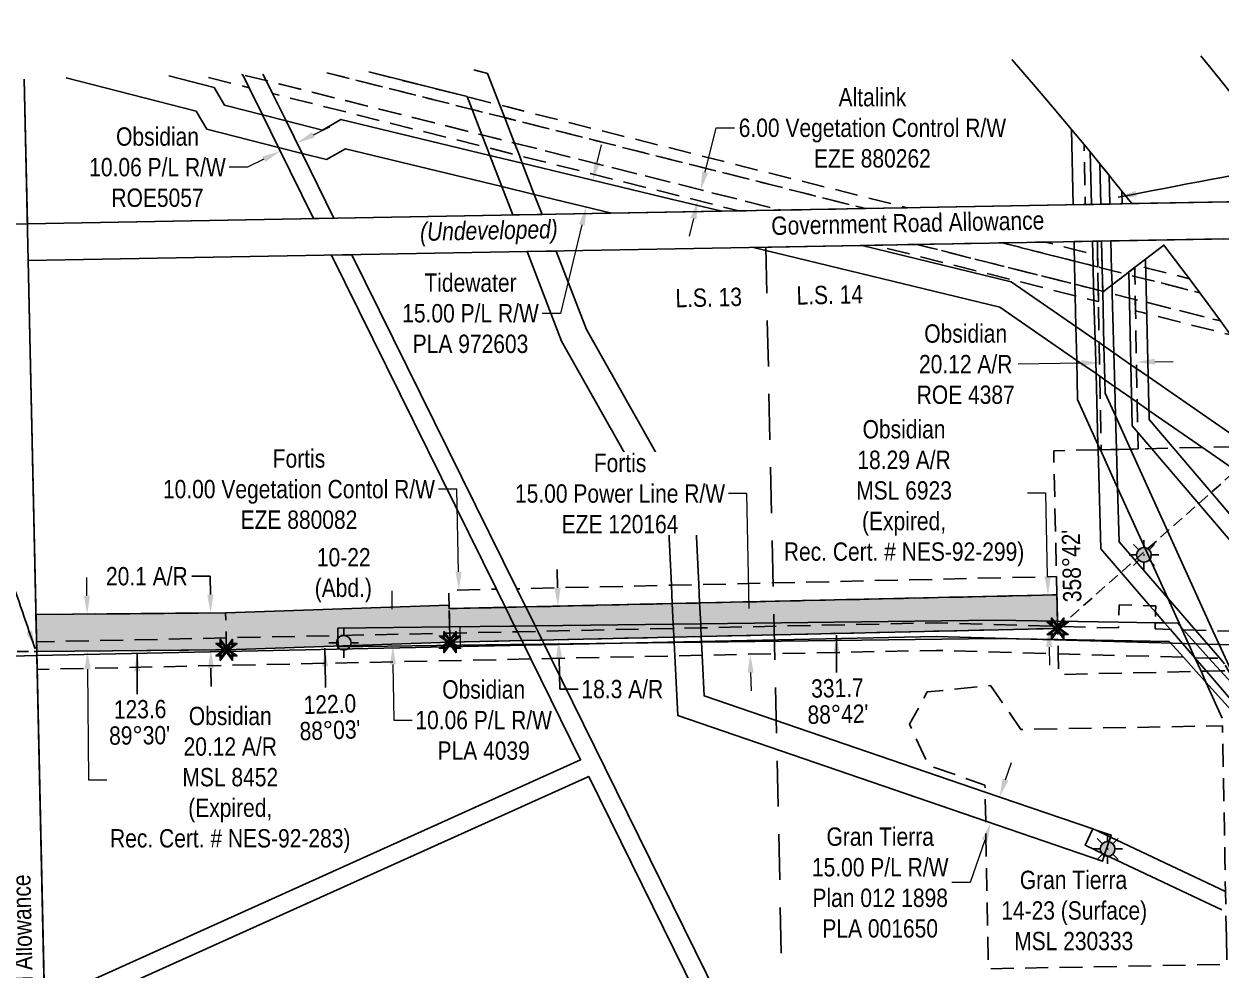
# Model space of a CAD drawing. Extents: x 607428 to 610233, y 5890754 to 5892618.
# Drawn here: x 609196 to 609849, y 5891294 to 5891810 of the extents above; entities that cross this region are included whole.
import ezdxf
from ezdxf.enums import TextEntityAlignment as Align

# ---------------------------------------------------------------- set-up
doc = ezdxf.new("R2010")
doc.units = 0
doc.header["$LTSCALE"] = 5
doc.header["$PDSIZE"] = 0.5
for name, pattern in [('foc-ACCESSROAD', [3.75, 2.5, -1.25]), ('foc-FLOWLINE', [3.75, 2.5, -1.25]), ('foc-LSD', [8, 5, -3]), ('foc-TIELINE', [1.875, 1.25, -0.625]), ('foc-TRAV', [1.875, 1.25, -0.625])]:
    doc.linetypes.add(name, pattern=pattern)
doc.layers.get('Defpoints').update_dxf_attribs({"color": 9})
for name, color, linetype in [('AS-POWER', 104, 'foc-POWER'), ('AS-TELUS', 224, 'foc-TEL'), ('C-AR', 13, 'foc-ACCESSROAD'), ('C-RW', 13, 'Continuous'), ('C-WS', 13, 'foc-ACCESSROAD'), ('C-WS-S', 8, 'Continuous'), ('F-EZE', 190, 'foc-FLOWLINE'), ('F-RW', 190, 'Continuous'), ('F-WS', 190, 'foc-ACCESSROAD'), ('F-WS-S', 8, 'Continuous'), ('L-BD', 7, 'Continuous'), ('L-BD1', 253, 'Continuous'), ('L-MON', 1, 'Continuous'), ('L-ROAD-T', 7, 'Continuous'), ('L-SEC', 7, 'Continuous'), ('L-SECTION-LSD', 7, 'foc-LSD'), ('L-TIE', 7, 'foc-TIELINE'), ('L-TITLEDB', 4, 'Continuous'), ('oil_and_gas_wells_pt', 7, 'Continuous'), ('P-PROPOSED', 10, 'Continuous'), ('P-PROPOSED-H', 21, 'Continuous'), ('P-TRAV', 4, 'foc-TRAV'), ('P-TXT', 4, 'Continuous')]:
    doc.layers.add(name, color=color, linetype=linetype)
for name, color, linetype, lineweight in [('C-AR-T', 13, 'Continuous', 9), ('C-RW-T', 13, 'Continuous', 9), ('F-EZE-T', 190, 'Continuous', 9), ('F-RW-T', 190, 'Continuous', 9), ('F-WS-T', 190, 'Continuous', 9), ('T-TEXT', 48, 'Continuous', 18)]:
    doc.layers.add(name, color=color, linetype=linetype, lineweight=lineweight)
doc.styles.add('100L', font='ARIALN.TTF', dxfattribs={"height": 11})
doc.styles.add('80CG', font='ARIALN.TTF', dxfattribs={"height": 10})
doc.styles.add('80L', font='ARIALN.TTF', dxfattribs={"height": 10})
doc.styles.add('80LS', font='ARIALNI.TTF', dxfattribs={"height": 10})
doc.styles.add('foc-LtypeFont', font='ARIALN.TTF', dxfattribs={"height": 7.35})
doc.styles.get("Standard").update_dxf_attribs({"font": 'ARIALN.TTF'})
doc.linetypes.add('foc-POWER', pattern='A,6,-1,["P",foc-LtypeFont,S=0.2,R=0,X=-0.625,Y=-0.75],-1.24,4', length=12.24)
doc.linetypes.add('foc-TEL', pattern='A,2,-1,["T",foc-LtypeFont,S=0.2,R=0,X=-0.425,Y=-0.75],-1.24,8', length=12.24)
doc.linetypes.add('foc-TEL-NOLINE', pattern='A,0,-2,["T",foc-LtypeFont,S=0.2,R=0,X=-0.425,Y=-0.75],-10.24', length=12.24)
doc.dimstyles.new('Compass 5 000', dxfattribs={"dimscale": 5, "dimtxt": 9, "dimasz": 2, "dimexe": 0.2, "dimexo": 0.0625, "dimgap": 0.5, "dimtad": 0, "dimtih": 1, "dimtoh": 1, "dimzin": 0, "dimdsep": 46, "dimtxsty": '80CG', "dimcen": 0.1, "dimse1": 1, "dimse2": 1, "dimclrd": 256, "dimclrt": 256, "dimaunit": 1, "dimadec": 4, "dimazin": 0, "dimtfac": 0.06, "dimtofl": 0, "dimtmove": 0, "dimatfit": 1, "dimfxl": 0.2, "dimtolj": 1, "dimtzin": 0, "dimlwd": -1, "dimarcsym": 0})

# ---------------------------------------------------------------- blocks, each defined once
blk = doc.blocks.new('*D420')
at = {"layer": 'Defpoints', "color": 0, "transparency": 16777216}
for p in [(609433.27, 5891500.96), (609656.86, 5891506.01), (609657.09, 5891496)]:
    blk.add_point(p, dxfattribs=at)
at = {"layer": 'F-EZE-T', "transparency": 16777216}
for p, q in [((609432.03, 5891555.92), (609422.03, 5891555.92)), ((609433.05, 5891510.95), (609432.03, 5891555.92)), ((609433.73, 5891480.96), (609433.95, 5891470.96))]:
    blk.add_line(p, q, dxfattribs=at)
for points in [[(609434.71, 5891510.99), (609431.38, 5891510.92), (609433.27, 5891500.96)], [(609435.39, 5891480.99), (609432.06, 5891480.92), (609433.5, 5891490.95)]]:
    blk.add_solid(points, dxfattribs=at)
at = {"layer": 'F-EZE-T', "transparency": 16777216, "insert": (609346.01, 5891555.92), "char_height": 10, "attachment_point": 5, "style": '80CG'}
blk.add_mtext('\\A1;Fortis\\P10.00 Vegetation Contol R/W\\PEZE 880082', dxfattribs=at)
blk = doc.blocks.new('*D421')
at = {"layer": 'Defpoints', "color": 0, "transparency": 16777216}
for p in [(609563.63, 5891713.18), (609710.52, 5891682.41), (609709.05, 5891676.58)]:
    blk.add_point(p, dxfattribs=at)
at = {"layer": 'F-EZE-T', "transparency": 16777216}
for p, q in [((609567.54, 5891728.71), (609573.62, 5891752.87)), ((609573.62, 5891752.87), (609583.62, 5891752.87)), ((609561.19, 5891703.48), (609558.75, 5891693.79))]:
    blk.add_line(p, q, dxfattribs=at)
for points in [[(609565.93, 5891729.12), (609569.16, 5891728.3), (609565.1, 5891719.01)], [(609559.58, 5891703.89), (609562.81, 5891703.08), (609563.63, 5891713.18)]]:
    blk.add_solid(points, dxfattribs=at)
at = {"layer": 'F-EZE-T', "transparency": 16777216, "insert": (609658.78, 5891752.87), "char_height": 10, "attachment_point": 5, "style": '80CG'}
blk.add_mtext('\\A1;Altalink \\P6.00 Vegetation Control R/W\\PEZE 880262', dxfattribs=at)
blk = doc.blocks.new('GAS')
h = blk.add_hatch(color=255)
h.dxf.hatch_style = 1
edge = h.paths.add_edge_path()
edge.add_arc((0, 0), 0.9, 0, 360)
for p, q in [((0, 0.81), (0, 1.62)), ((-0.81, 0), (-1.62, 0)), ((-0.57, 0.57), (-1.14, 1.14)), ((0.57, 0.57), (1.14, 1.14)), ((1.62, 0), (0.81, 0)), ((-0.57, -0.57), (-1.14, -1.14)), ((0, -0.81), (0, -1.62)), ((1.14, -1.14), (0.57, -0.57))]:
    blk.add_line(p, q)
blk.add_circle((0, 0), 0.8)
blk = doc.blocks.new('*D424')
at = {"layer": 'C-AR-T', "transparency": 16777216}
for p, q in [((609753.31, 5891553.76), (609743.31, 5891553.76)), ((609754.34, 5891508.2), (609753.31, 5891553.76)), ((609755.21, 5891469.91), (609755.43, 5891459.92))]:
    blk.add_line(p, q, dxfattribs=at)
for points in [[(609756.01, 5891508.24), (609752.68, 5891508.17), (609754.57, 5891498.21)], [(609756.87, 5891469.95), (609753.54, 5891469.88), (609754.98, 5891479.91)]]:
    blk.add_solid(points, dxfattribs=at)
at = {"layer": 'Defpoints', "color": 0, "transparency": 16777216}
for p in [(609644.62, 5891495.72), (609754.57, 5891498.21), (609645.03, 5891477.43)]:
    blk.add_point(p, dxfattribs=at)
at = {"layer": 'C-AR-T', "transparency": 16777216, "insert": (609676.03, 5891553.76), "char_height": 10, "width": 652.751, "attachment_point": 5, "style": '80CG'}
blk.add_mtext('\\A1;Obsidian\\P18.29 A/R\\PMSL 6923\\P(Expired, \\PRec. Cert. # NES-92-299)', dxfattribs=at)
blk = doc.blocks.new('Gabd.15d85efd0b')
for p, q in [((0, 0.81), (0, 1.62)), ((-0.81, 0), (-1.62, 0)), ((1.62, 0), (0.81, 0)), ((0, -0.81), (0, -1.62))]:
    blk.add_line(p, q)
blk.add_circle((0, 0), 0.8)
blk = doc.blocks.new('*D426')
at = {"layer": 'C-AR-T', "transparency": 16777216}
for p, q in [((609230.39, 5891497.86), (609230.3, 5891507.86)), ((609230.73, 5891457.74), (609231.25, 5891397.47)), ((609231.25, 5891397.47), (609241.25, 5891397.47))]:
    blk.add_line(p, q, dxfattribs=at)
for points in [[(609232.05, 5891497.88), (609228.72, 5891497.85), (609230.47, 5891487.86)], [(609232.4, 5891457.75), (609229.07, 5891457.72), (609230.65, 5891467.74)]]:
    blk.add_solid(points, dxfattribs=at)
at = {"layer": 'Defpoints', "color": 0, "transparency": 16777216}
for p in [(609283.72, 5891488.32), (609230.65, 5891467.74), (609283.89, 5891468.19)]:
    blk.add_point(p, dxfattribs=at)
at = {"layer": 'C-AR-T', "transparency": 16777216, "insert": (609308.54, 5891397.47), "char_height": 10, "attachment_point": 5, "style": '80CG'}
blk.add_mtext('\\A1;Obsidian\\P20.12 A/R\\PMSL 8452\\P(Expired,\\PRec. Cert. # NES-92-283)', dxfattribs=at)
blk = doc.blocks.new('*D431')
at = {"layer": 'C-RW-T', "transparency": 16777216}
for p, q in [((609396.93, 5891490.47), (609396.8, 5891500.47)), ((609397.3, 5891460.41), (609397.68, 5891430.03)), ((609397.68, 5891430.03), (609407.68, 5891430.03))]:
    blk.add_line(p, q, dxfattribs=at)
for points in [[(609398.59, 5891490.49), (609395.26, 5891490.45), (609397.05, 5891480.47)], [(609398.97, 5891460.43), (609395.63, 5891460.39), (609397.18, 5891470.41)]]:
    blk.add_solid(points, dxfattribs=at)
at = {"layer": 'Defpoints', "color": 0, "transparency": 16777216}
for p in [(609411.32, 5891480.65), (609397.18, 5891470.41), (609411.44, 5891470.58)]:
    blk.add_point(p, dxfattribs=at)
at = {"layer": 'C-RW-T', "transparency": 16777216, "insert": (609446.76, 5891430.03), "char_height": 10, "attachment_point": 5, "style": '80CG'}
blk.add_mtext('\\A1;Obsidian\\P10.06 P/L R/W\\PPLA 4039', dxfattribs=at)
blk = doc.blocks.new('*D433')
at = {"layer": 'Defpoints', "color": 0, "transparency": 16777216}
for p in [(609585.47, 5891437.04), (609580.63, 5891422.92), (609723.26, 5891374)]:
    blk.add_point(p, dxfattribs=at)
at = {"layer": 'F-RW-T', "transparency": 16777216}
for p, q in [((609731.35, 5891397.58), (609734.59, 5891407.04)), ((609720.02, 5891364.54), (609712.1, 5891341.46)), ((609712.1, 5891341.46), (609702.1, 5891341.46))]:
    blk.add_line(p, q, dxfattribs=at)
for points in [[(609729.77, 5891398.12), (609732.93, 5891397.04), (609728.11, 5891388.12)], [(609718.44, 5891365.08), (609721.59, 5891364), (609723.26, 5891374)]]:
    blk.add_solid(points, dxfattribs=at)
at = {"layer": 'F-RW-T', "transparency": 16777216, "insert": (609663.02, 5891341.46), "char_height": 10, "attachment_point": 5, "style": '80CG'}
blk.add_mtext('\\A1;Gran Tierra\\P15.00 P/L R/W\\PPlan 012 1898\\PPLA 001650', dxfattribs=at)
blk = doc.blocks.new('*D445')
at = {"layer": 'C-AR-T', "transparency": 16777216}
for p, q in [((609772.68, 5891624.67), (609738.2, 5891624.04)), ((609812.8, 5891625.41), (609822.8, 5891625.59))]:
    blk.add_line(p, q, dxfattribs=at)
for points in [[(609772.65, 5891626.34), (609772.71, 5891623.01), (609782.67, 5891624.86)], [(609812.77, 5891627.08), (609812.83, 5891623.74), (609802.8, 5891625.23)]]:
    blk.add_solid(points, dxfattribs=at)
at = {"layer": 'Defpoints', "color": 0, "transparency": 16777216}
for p in [(609782.37, 5891641.34), (609802.5, 5891641.71), (609802.8, 5891625.23)]:
    blk.add_point(p, dxfattribs=at)
at = {"layer": 'C-AR-T', "transparency": 16777216, "insert": (609709.66, 5891624.04), "char_height": 10, "attachment_point": 5, "style": '80CG'}
blk.add_mtext('\\A1;Obsidian\\P20.12 A/R\\PROE 4387', dxfattribs=at)
blk = doc.blocks.new('*D449')
at = {"layer": 'C-RW-T', "transparency": 16777216}
for p, q in [((609353.9, 5891749.12), (609362.88, 5891753.53)), ((609326.92, 5891735.84), (609317.95, 5891731.42)), ((609317.95, 5891731.42), (609307.95, 5891731.42))]:
    blk.add_line(p, q, dxfattribs=at)
for points in [[(609353.17, 5891750.61), (609354.64, 5891747.62), (609344.93, 5891744.7)], [(609326.18, 5891737.33), (609327.66, 5891734.34), (609335.89, 5891740.25)]]:
    blk.add_solid(points, dxfattribs=at)
at = {"layer": 'Defpoints', "color": 0, "transparency": 16777216}
for p in [(609335.89, 5891740.25), (609349.25, 5891735.92), (609340.21, 5891731.48)]:
    blk.add_point(p, dxfattribs=at)
at = {"layer": 'C-RW-T', "transparency": 16777216, "insert": (609268.86, 5891731.42), "char_height": 10, "attachment_point": 5, "style": '80CG'}
blk.add_mtext('\\A1;Obsidian\\P10.06 P/L R/W\\PROE5057', dxfattribs=at)
blk = doc.blocks.new('*D450')
at = {"layer": 'Defpoints', "color": 0, "transparency": 16777216}
for p in [(609489.67, 5891728.32), (609486.14, 5891713.75), (609502.72, 5891709.73)]:
    blk.add_point(p, dxfattribs=at)
at = {"layer": 'F-RW-T', "transparency": 16777216}
for p, q in [((609508.61, 5891734.01), (609510.97, 5891743.73)), ((609500.36, 5891700.01), (609488.65, 5891651.78)), ((609488.65, 5891651.78), (609478.65, 5891651.78))]:
    blk.add_line(p, q, dxfattribs=at)
for points in [[(609506.99, 5891734.41), (609510.23, 5891733.62), (609506.25, 5891724.29)], [(609498.74, 5891700.4), (609501.98, 5891699.62), (609502.72, 5891709.73)]]:
    blk.add_solid(points, dxfattribs=at)
at = {"layer": 'F-RW-T', "transparency": 16777216, "insert": (609439.57, 5891651.78), "char_height": 10, "attachment_point": 5, "style": '80CG'}
blk.add_mtext('\\A1;Tidewater\\P15.00 P/L R/W\\PPLA 972603', dxfattribs=at)
blk = doc.blocks.new('TEMP')
h = blk.add_hatch(color=255)
h.dxf.hatch_style = 1
h.paths.add_polyline_path([(0, 0.25), (-0.67, 1.15), (-0.67, 0.67), (-1.15, 0.67), (-0.25, 0), (-1.15, -0.67), (-0.67, -0.67), (-0.67, -1.15), (0, -0.25), (0.67, -1.15), (0.67, -0.67), (1.15, -0.67), (0.25, 0), (1.15, 0.67), (0.67, 0.67), (0.67, 1.15)])
h.paths.add_polyline_path([(0.57, 0.85), (0.57, 0.57), (0.85, 0.57), (0.08, 0), (0.85, -0.57), (0.57, -0.57), (0.57, -0.85), (0, -0.08), (-0.57, -0.85), (-0.57, -0.57), (-0.85, -0.57), (-0.08, 0), (-0.85, 0.57), (-0.57, 0.57), (-0.57, 0.85), (0, 0.08)], flags=16)
h = blk.add_hatch(color=1)
h.dxf.hatch_style = 1
h.paths.add_polyline_path([(0, 0.08), (-0.57, 0.85), (-0.57, 0.57), (-0.85, 0.57), (-0.08, 0), (-0.85, -0.57), (-0.57, -0.57), (-0.57, -0.85), (0, -0.08), (0.57, -0.85), (0.57, -0.57), (0.85, -0.57), (0.08, 0), (0.85, 0.57), (0.57, 0.57), (0.57, 0.85)])
at = {"color": 1}
for p, q in [((-0.08, 0), (0.08, 0)), ((0, 0.08), (0, -0.08))]:
    blk.add_line(p, q, dxfattribs=at)
at = {"color": 255, "flags": 128}
blk.add_lwpolyline([(-0.25, 0), (-1.15, 0.67), (-0.67, 0.67), (-0.67, 1.15), (0, 0.25), (0.67, 1.15), (0.67, 0.67), (1.15, 0.67), (0.25, 0), (1.15, -0.67), (0.67, -0.67), (0.67, -1.15), (0, -0.25), (-0.67, -1.15), (-0.67, -0.67), (-1.15, -0.67)], close=True, dxfattribs=at)
at = {"color": 1, "flags": 128}
blk.add_lwpolyline([(-0.08, 0), (-0.85, 0.57), (-0.57, 0.57), (-0.57, 0.85), (0, 0.08), (0.57, 0.85), (0.57, 0.57), (0.85, 0.57), (0.08, 0), (0.85, -0.57), (0.57, -0.57), (0.57, -0.85), (0, -0.08), (-0.57, -0.85), (-0.57, -0.57), (-0.85, -0.57)], close=True, dxfattribs=at)
blk = doc.blocks.new('*D488')
at = {"layer": 'Defpoints', "color": 0, "transparency": 16777216}
for p in [(609279.53, 5891488.29), (609297.76, 5891488.44), (609279.71, 5891468.16)]:
    blk.add_point(p, dxfattribs=at)
at = {"layer": 'P-TXT', "transparency": 16777216}
for p, q in [((609297.59, 5891508.44), (609287.59, 5891508.44)), ((609297.68, 5891498.44), (609297.59, 5891508.44)), ((609298.02, 5891458.32), (609298.11, 5891448.32))]:
    blk.add_line(p, q, dxfattribs=at)
for points in [[(609299.34, 5891498.46), (609296.01, 5891498.43), (609297.76, 5891488.44)], [(609299.69, 5891458.33), (609296.36, 5891458.3), (609297.94, 5891468.32)]]:
    blk.add_solid(points, dxfattribs=at)
at = {"layer": 'P-TXT', "transparency": 16777216, "insert": (609263.04, 5891508.44), "char_height": 10, "attachment_point": 5, "style": '80CG'}
blk.add_mtext('\\A1;20.1 A/R', dxfattribs=at)
blk = doc.blocks.new('*D489')
at = {"layer": 'Defpoints', "color": 0, "transparency": 16777216}
for p in [(609487.26, 5891492.15), (609529.12, 5891493.1), (609529.53, 5891474.82)]:
    blk.add_point(p, dxfattribs=at)
at = {"layer": 'P-TXT', "transparency": 16777216}
for p, q in [((609487.04, 5891502.15), (609486.81, 5891512.15)), ((609487.9, 5891463.88), (609488.28, 5891446.91)), ((609488.28, 5891446.91), (609498.28, 5891446.91))]:
    blk.add_line(p, q, dxfattribs=at)
for points in [[(609488.7, 5891502.19), (609485.37, 5891502.11), (609487.26, 5891492.15)], [(609489.57, 5891463.92), (609486.24, 5891463.84), (609487.68, 5891473.88)]]:
    blk.add_solid(points, dxfattribs=at)
at = {"layer": 'P-TXT', "transparency": 16777216, "insert": (609522.38, 5891446.91), "char_height": 10, "attachment_point": 5, "style": '80CG'}
blk.add_mtext('\\A1;18.3 A/R', dxfattribs=at)
blk = doc.blocks.new('*D502')
at = {"layer": 'Defpoints', "color": 0, "transparency": 16777216}
for p in [(609517.47, 5891479.35), (609517.79, 5891464.37), (609592.13, 5891465.95)]:
    blk.add_point(p, dxfattribs=at)
at = {"layer": 'F-EZE-T', "transparency": 16777216}
for p, q in [((609590.27, 5891553.51), (609580.27, 5891553.51)), ((609591.6, 5891490.93), (609590.27, 5891553.51)), ((609592.34, 5891455.95), (609592.56, 5891445.95))]:
    blk.add_line(p, q, dxfattribs=at)
for points in [[(609593.27, 5891490.96), (609589.94, 5891490.89), (609591.81, 5891480.93)], [(609594.01, 5891455.98), (609590.68, 5891455.91), (609592.13, 5891465.95)]]:
    blk.add_solid(points, dxfattribs=at)
at = {"layer": 'F-EZE-T', "transparency": 16777216, "insert": (609521.13, 5891553.51), "char_height": 10, "attachment_point": 5, "style": '80CG', "bg_fill": 3, "box_fill_scale": 1.1, "bg_fill_color": 256, "bg_fill_true_color": 13158600, "bg_fill_transparency": 0}
blk.add_mtext('\\A1;Fortis\\P15.00 Power Line R/W\\PEZE 120164', dxfattribs=at)

msp = doc.modelspace()

# ---------------------------------------------------------------- hatches: boundary and pattern name
at = {"layer": 'P-PROPOSED-H'}
h = msp.add_hatch(color=256, dxfattribs=at)
h.dxf.hatch_style = 1
h.paths.add_polyline_path([(609202.565, 5891487.603), (609203.008, 5891467.498), (609306.468, 5891468.389), (609428.39, 5891472.538), (609759.834, 5891480.02), (609759.421, 5891498.298), (609427.873, 5891490.813), (609427.821, 5891492.638), (609306.039, 5891488.495)])

# ---------------------------------------------------------------- linework, layer by layer
at = {"layer": 'AS-POWER', "flags": 128}
msp.add_lwpolyline([(607551.93, 5891412.697), (607585.799, 5891413.382), (607595.801, 5891413.586), (607746.916, 5891416.659), (608123.167, 5891423.941), (608146.382, 5891425.082), (608170.404, 5891423.584), (608813.229, 5891453.675), (608923.623, 5891458.759), (609182.953, 5891464.779), (609203.065, 5891465.205), (609693.533, 5891475.59), (609848.395, 5891471.245), (609866.906, 5891470.726), (609969.214, 5891467.69)], dxfattribs=at)
at = {"layer": 'AS-TELUS', "flags": 128}
msp.add_lwpolyline([(609218.222, 5890776.35), (609216.015, 5890876.286), (609198.319, 5891680.603), (609196.111, 5891779.419)], dxfattribs=at)
at = {"layer": 'C-AR', "flags": 128}
for points in [[(609794.867, 5891718.329), (609794.993, 5891711.484), (609793.972, 5891711.465), (609788.347, 5891711.363), (609783.315, 5891711.271), (609779.528, 5891711.202), (609778.283, 5891711.179), (609774.865, 5891711.117), (609774.274, 5891743.773), (609775.12, 5891742.75), (609777.455, 5891739.895), (609782.779, 5891733.375), (609787.896, 5891727.042), (609788.841, 5891725.868), (609790.269, 5891724.092), (609794.867, 5891718.329)], [(609784.363, 5891663.828), (609784.814, 5891663.714), (609789.458, 5891667.278), (609797.121, 5891673.162), (609798.643, 5891674.329), (609801.857, 5891676.796), (609801.946, 5891671.948), (609802.177, 5891659.314), (609802.291, 5891653.099), (609802.867, 5891621.687), (609803.204, 5891603.285), (609803.669, 5891577.891), (609799.616, 5891577.8), (609791.945, 5891577.627), (609783.543, 5891577.437), (609782.809, 5891617.497), (609782.473, 5891635.843), (609782.063, 5891658.218), (609781.949, 5891664.436), (609781.718, 5891677.069), (609781.603, 5891683.298), (609781.46, 5891691.126), (609783.761, 5891691.167), (609784.086, 5891676.472), (609784.363, 5891663.828)], [(609759.806, 5891481.227), (609759.834, 5891480.02), (609565.444, 5891475.629), (609550.518, 5891475.292), (609478.617, 5891473.67), (609467.532, 5891473.42), (609428.39, 5891472.538), (609428.279, 5891477.462), (609428.203, 5891480.855), (609427.978, 5891490.832), (609458.59, 5891491.522), (609469.678, 5891491.772), (609549.608, 5891493.576), (609564.557, 5891493.914), (609759.421, 5891498.316), (609759.743, 5891484.008), (609759.806, 5891481.227)], [(609306.321, 5891474.882), (609306.468, 5891468.389), (609203.008, 5891467.497), (609202.894, 5891472.696), (609202.565, 5891487.625), (609306.014, 5891488.515), (609306.321, 5891474.882)]]:
    msp.add_lwpolyline(points, close=True, dxfattribs=at)
at = {"layer": 'C-RW'}
for points in [[(609326.376, 5891782.224), (609328.138, 5891778.634), (609331.632, 5891771.57), (609339.003, 5891756.667), (609347.746, 5891738.982), (609365.119, 5891703.664), (609353.998, 5891703.462), (609334.913, 5891742.244), (609326.164, 5891759.94), (609318.831, 5891774.782), (609315.34, 5891781.845), (609315.26, 5891782.007)], [(609849.622, 5891431.09), (609840.693, 5891450.732), (609838.003, 5891456.65), (609834.648, 5891464.072), (609827.706, 5891479.301), (609826.967, 5891480.928), (609819.885, 5891496.507), (609792.525, 5891556.696), (609783.101, 5891577.427), (609781.801, 5891580.288), (609770.636, 5891604.85), (609770.286, 5891626.16), (609769.773, 5891644.632), (609769.404, 5891661.395), (609769.267, 5891667.62), (609768.999, 5891680.274), (609768.864, 5891686.579), (609768.77, 5891690.894), (609778.729, 5891691.076), (609781.46, 5891691.126), (609783.761, 5891691.168), (609784.086, 5891676.472), (609784.363, 5891663.828), (609785.016, 5891634.084), (609785.527, 5891615.616), (609785.767, 5891608.342), (609791.439, 5891595.832), (609799.616, 5891577.8), (609844.5, 5891478.807), (609854.379, 5891457.019)], [(609859.572, 5891435.174), (609840.961, 5891456.716), (609834.648, 5891464.072), (609821.285, 5891479.49), (609818.173, 5891483.092), (609813.201, 5891488.847), (609810.161, 5891492.366), (609783.379, 5891523.365), (609781.881, 5891577.4), (609781.801, 5891580.288), (609780.729, 5891618.935), (609780.218, 5891637.404), (609779.623, 5891658.83), (609779.45, 5891665.064), (609779.099, 5891677.729), (609778.925, 5891683.987), (609778.729, 5891691.076), (609781.46, 5891691.126), (609783.761, 5891691.168), (609788.793, 5891691.259), (609789.24, 5891675.163), (609789.458, 5891667.278), (609789.591, 5891662.499), (609790.484, 5891630.277), (609790.997, 5891611.803), (609791.439, 5891595.832), (609791.945, 5891577.627), (609792.525, 5891556.696), (609793.342, 5891527.231), (609819.885, 5891496.507), (609834.934, 5891479.088), (609848.185, 5891463.751), (609850.808, 5891460.714)], [(609661.422, 5891080.154), (609504.088, 5891399.377), (609207.448, 5891265.705)]]:
    msp.add_lwpolyline(points, dxfattribs=at)
for points in [[(609782.779, 5891733.375), (609783.315, 5891711.271), (609779.528, 5891711.202), (609778.283, 5891711.179), (609774.865, 5891711.117), (609768.328, 5891710.998), (609767.404, 5891752.078), (609774.274, 5891743.773), (609775.12, 5891742.75), (609777.455, 5891739.895), (609782.779, 5891733.375)], [(609787.896, 5891727.042), (609788.347, 5891711.363), (609783.315, 5891711.271), (609779.528, 5891711.202), (609778.283, 5891711.179), (609777.455, 5891739.895), (609782.779, 5891733.375), (609787.896, 5891727.042)]]:
    msp.add_lwpolyline(points, close=True, dxfattribs=at)
at = {"layer": 'C-RW', "flags": 128}
msp.add_lwpolyline([(609854.501, 5891435.456), (609840.693, 5891450.732), (609835.398, 5891456.59), (609828.425, 5891464.305), (609820.577, 5891472.989), (609759.971, 5891473.938), (609725.732, 5891474.475), (609565.597, 5891472.49), (609550.667, 5891472.305), (609479.724, 5891471.428), (609468.584, 5891471.29), (609461.474, 5891471.202), (609367.369, 5891470.037), (609367.293, 5891476.171), (609367.244, 5891480.1), (609428.203, 5891480.855), (609461.349, 5891481.266), (609463.642, 5891481.294), (609474.784, 5891481.431), (609550.166, 5891482.364), (609565.109, 5891482.55), (609725.749, 5891484.541), (609759.743, 5891484.008), (609793.041, 5891483.486), (609813.028, 5891483.173), (609818.173, 5891483.092), (609825.109, 5891482.984), (609826.967, 5891480.928), (609828.458, 5891479.279), (609842.346, 5891463.915), (609848.695, 5891456.891), (609860.217, 5891444.144)], dxfattribs=at)
at = {"layer": 'C-WS', "flags": 128}
msp.add_lwpolyline([(609877.157, 5890793.547), (609874.938, 5890884.174), (609874.764, 5890888.388), (609873.307, 5890966.559), (609871.089, 5891064.818), (609870.635, 5891084.944), (609865.843, 5891297.193), (609865.504, 5891312.197), (609865.171, 5891326.925), (609864.948, 5891336.847), (609864.544, 5891354.71), (609864.205, 5891369.715), (609862.646, 5891438.786), (609862.584, 5891441.525), (609862.456, 5891447.233), (609862.436, 5891448.136), (609862.231, 5891457.196), (609854.379, 5891457.019), (609854.008, 5891457.01), (609852.979, 5891456.988), (609848.695, 5891456.891), (609840.961, 5891456.716), (609838.003, 5891456.65), (609835.398, 5891456.59), (609760.401, 5891454.898), (609760.145, 5891466.221), (609759.971, 5891473.938), (609759.834, 5891480.02), (609759.806, 5891481.227), (609759.743, 5891484.008), (609759.421, 5891498.316), (609759.195, 5891508.319), (609757.647, 5891576.853), (609781.881, 5891577.4), (609783.101, 5891577.427), (609783.543, 5891577.437), (609791.945, 5891577.627), (609799.616, 5891577.8), (609803.669, 5891577.891), (609838.756, 5891578.684), (609864.327, 5891579.261), (609879.603, 5891579.606), (609879.853, 5891568.538), (609880.27, 5891550.036), (609881.667, 5891488.139), (609951.96, 5891489.725), (609952.236, 5891489.258), (609957.754, 5891479.798), (609960.307, 5891475.395), (609960.794, 5891474.552), (609963.498, 5891469.85), (609882.122, 5891468.014), (609882.24, 5891462.795), (609882.348, 5891458.011), (609885.072, 5891337.342), (609885.297, 5891327.365), (609895.199, 5890888.765), (609897.277, 5890794.072)], dxfattribs=at)
at = {"layer": 'F-EZE', "flags": 128}
for points in [[(609314.744, 5891781.997), (609315.34, 5891781.848), (609318.831, 5891774.782), (609291.876, 5891781.551)], [(609361.181, 5891782.903), (609440.426, 5891762.939), (609458.233, 5891758.454), (609654.779, 5891708.929), (609622.061, 5891708.333), (609614.706, 5891708.199), (609608.823, 5891708.093), (609463.575, 5891744.613), (609445.758, 5891749.09), (609328.138, 5891778.637), (609315.34, 5891781.848), (609314.744, 5891781.997)], [(609384.035, 5891783.348), (609437.745, 5891769.904), (609455.576, 5891765.334), (609459.7, 5891764.277), (609677.845, 5891709.349), (609655.126, 5891708.935), (609654.779, 5891708.929), (609458.233, 5891758.454), (609440.426, 5891762.939), (609361.181, 5891782.903)]]:
    msp.add_lwpolyline(points, dxfattribs=at)
for points in [[(609463.575, 5891744.613), (609608.823, 5891708.092), (609585.872, 5891707.674), (609466.219, 5891737.76), (609462.112, 5891738.792), (609448.402, 5891742.237), (609444.295, 5891743.268), (609331.633, 5891771.571), (609328.138, 5891778.637), (609445.758, 5891749.09), (609463.575, 5891744.613)], [(609842.978, 5891655.347), (609848.601, 5891647.633), (609808.196, 5891657.812), (609802.177, 5891659.315), (609798.968, 5891660.116), (609789.591, 5891662.499), (609784.814, 5891663.714), (609784.363, 5891663.828), (609781.949, 5891664.436), (609779.45, 5891665.065), (609769.267, 5891667.623), (609683.039, 5891689.332), (609729.688, 5891690.182), (609768.999, 5891680.276), (609779.099, 5891677.729), (609781.718, 5891677.069), (609784.086, 5891676.472), (609789.24, 5891675.163), (609797.121, 5891673.162), (609798.679, 5891672.766), (609801.946, 5891671.948), (609807.918, 5891670.453), (609837.323, 5891663.043), (609841.098, 5891657.915), (609842.978, 5891655.347)], [(609781.604, 5891683.298), (609781.718, 5891677.069), (609779.099, 5891677.729), (609768.999, 5891680.276), (609729.69, 5891690.181), (609730.756, 5891690.201), (609747.644, 5891690.509), (609753.218, 5891690.611), (609768.864, 5891686.579), (609778.925, 5891683.987), (609781.604, 5891683.298)], [(609781.949, 5891664.436), (609782.063, 5891658.218), (609779.623, 5891658.831), (609769.404, 5891661.395), (609660.062, 5891688.913), (609664.083, 5891688.986), (609664.435, 5891688.993), (609674.041, 5891689.168), (609683.039, 5891689.332), (609769.267, 5891667.619), (609779.45, 5891665.063), (609781.949, 5891664.436)], [(609831.664, 5891670.658), (609833.552, 5891668.119), (609837.323, 5891663.043), (609807.918, 5891670.453), (609801.946, 5891671.948), (609801.857, 5891676.796), (609803.196, 5891677.824), (609809.379, 5891676.275), (609831.664, 5891670.658)], [(609848.601, 5891647.633), (609850.424, 5891645.111), (609854.061, 5891640.065), (609806.736, 5891651.989), (609802.291, 5891653.099), (609802.177, 5891659.315), (609808.196, 5891657.812), (609848.601, 5891647.633)], [(609759.195, 5891508.319), (609759.421, 5891498.316), (609564.557, 5891493.914), (609549.608, 5891493.576), (609469.678, 5891491.772), (609464.792, 5891501.67), (609549.111, 5891503.573), (609564.071, 5891503.911), (609759.195, 5891508.319)], [(609453.702, 5891501.419), (609458.59, 5891491.522), (609427.978, 5891490.832), (609427.753, 5891500.835), (609453.702, 5891501.419)], [(609813.028, 5891483.173), (609812.923, 5891479.736), (609821.285, 5891479.49), (609827.706, 5891479.301), (609828.458, 5891479.279), (609834.934, 5891479.088), (609844.5, 5891478.807), (609960.307, 5891475.395), (609960.794, 5891474.552), (609963.498, 5891469.85), (609964.618, 5891467.887), (609965.376, 5891466.555), (609968.991, 5891460.197), (609882.24, 5891462.795), (609866.69, 5891463.232), (609872.177, 5891453.81), (609862.436, 5891448.136), (609861.93, 5891447.841), (609859.238, 5891446.281), (609852.979, 5891456.988), (609850.808, 5891460.714), (609849.053, 5891463.726), (609848.185, 5891463.751), (609842.346, 5891463.915), (609834.648, 5891464.072), (609828.425, 5891464.305), (609792.488, 5891465.314), (609760.145, 5891466.221), (609693.507, 5891468.091), (609565.942, 5891465.391), (609551.025, 5891465.075), (609483.568, 5891463.644), (609472.476, 5891463.409), (609203.223, 5891457.709), (609203.008, 5891467.497), (609202.894, 5891472.696), (609306.321, 5891474.882), (609367.293, 5891476.171), (609428.279, 5891477.462), (609465.149, 5891478.243), (609476.243, 5891478.478), (609550.282, 5891480.047), (609565.215, 5891480.363), (609693.559, 5891483.086), (609759.806, 5891481.227), (609792.944, 5891480.297), (609793.041, 5891483.486), (609793.327, 5891492.878), (609810.161, 5891492.366), (609813.306, 5891492.27), (609813.201, 5891488.847), (609813.028, 5891483.173)]]:
    msp.add_lwpolyline(points, close=True, dxfattribs=at)
at = {"layer": 'F-RW'}
for points in [[(609275.126, 5891781.225), (609299.696, 5891774.922), (609305.443, 5891765.209), (609326.164, 5891759.94), (609339.003, 5891756.667), (609358.8, 5891751.615), (609368.916, 5891757.482), (609450.101, 5891737.833), (609467.827, 5891733.593), (609548.974, 5891713.995), (609576.635, 5891707.507), (609516.383, 5891706.411), (609474.385, 5891716.602), (609456.646, 5891720.897), (609371.336, 5891741.554), (609361.087, 5891735.591), (609347.746, 5891738.982), (609334.913, 5891742.245), (609295.692, 5891752.216), (609289.91, 5891761.936), (609219.046, 5891780.131)], [(609441.335, 5891784.465), (609448.929, 5891782.564), (609455.576, 5891765.334), (609458.233, 5891758.451), (609463.575, 5891744.611), (609466.219, 5891737.76), (609467.827, 5891733.593), (609474.385, 5891716.602), (609478.577, 5891705.724), (609462.624, 5891705.434), (609456.646, 5891720.897), (609450.101, 5891737.832), (609448.402, 5891742.237), (609445.758, 5891749.09), (609440.427, 5891762.936), (609437.745, 5891769.904), (609384.031, 5891783.348)], [(609849.348, 5891326.585), (609785.453, 5891356.809), (609774.831, 5891361.834), (609779.046, 5891370.723), (609780.798, 5891370.086), (609788.713, 5891366.34), (609851.364, 5891336.685)]]:
    msp.add_lwpolyline(points, dxfattribs=at)
at = {"layer": 'F-RW', "flags": 128}
msp.add_lwpolyline([(609905.354, 5890794.282), (609903.667, 5890866.118), (609897.788, 5891142.13), (609894.219, 5891163.776), (609894.923, 5891263.865), (609891.189, 5891436.942), (609897.632, 5891490.785), (609809.639, 5891593.878), (609807.671, 5891681.258), (609798.643, 5891674.329), (609800.54, 5891590.44), (609888.109, 5891487.91), (609882.024, 5891437.397), (609885.823, 5891263.697), (609885.051, 5891163.145), (609888.637, 5891141.366), (609896.206, 5890794.044)], dxfattribs=at)
at = {"layer": 'F-WS', "flags": 128}
msp.add_lwpolyline([(609851.821, 5891311.943), (609852.098, 5891296.937), (609722.048, 5891294.516), (609720.552, 5891374.93), (609720.256, 5891390.838), (609720.184, 5891394.654), (609689.408, 5891405.441), (609679.042, 5891427.794), (609688.671, 5891445.411), (609723.254, 5891448.921), (609739.773, 5891424.939), (609849.698, 5891426.985), (609850.758, 5891369.482), (609851.035, 5891354.481), (609851.364, 5891336.685), (609851.549, 5891326.631), (609851.821, 5891311.943)], close=True, dxfattribs=at)
at = {"layer": 'L-SEC'}
for p, q in [((609197.872, 5891700.631), (609196.111, 5891779.419)), ((609197.872, 5891700.631), (610002.466, 5891715.273)), ((609198.321, 5891680.527), (610002.831, 5891695.168)), ((609216.014, 5890876.359), (609198.319, 5891680.603))]:
    msp.add_line(p, q, dxfattribs=at)
at = {"layer": 'L-SECTION-LSD'}
msp.add_line((609600.576, 5891687.847), (609618.373, 5890883.684), dxfattribs=at)
at = {"layer": 'L-TIE'}
msp.add_line((609759.834, 5891480.02), (610002.831, 5891695.167), dxfattribs=at)
at = {"layer": 'L-TITLEDB'}
for points in [[(609837.941, 5891792.197), (609848.899, 5891778.741), (609859.794, 5891765.127), (609870.572, 5891751.422), (609881.233, 5891737.626), (609857.43, 5891719.39), (609862.519, 5891712.716), (609800.215, 5891711.58), (609797.704, 5891714.767), (609794.867, 5891718.329), (609790.269, 5891724.092), (609788.841, 5891725.868), (609787.896, 5891727.042), (609782.779, 5891733.375), (609777.455, 5891739.895), (609775.12, 5891742.75), (609774.274, 5891743.773), (609767.404, 5891752.078), (609757.085, 5891764.388), (609746.666, 5891776.614), (609736.148, 5891788.755), (609734.886, 5891790.188)], [(609854.06, 5891640.065), (609848.6, 5891647.633), (609842.981, 5891655.351), (609837.323, 5891663.043), (609831.663, 5891670.656), (609827.611, 5891676.068), (609817.792, 5891689.013), (609807.671, 5891681.259), (609803.196, 5891677.824), (609801.857, 5891676.796), (609798.643, 5891674.329), (609797.121, 5891673.162), (609789.458, 5891667.278), (609784.814, 5891663.714), (609784.363, 5891663.828), (609784.086, 5891676.472), (609783.761, 5891691.168), (609788.793, 5891691.259), (609850.32, 5891692.382)]]:
    msp.add_lwpolyline(points, dxfattribs=at)
at = {"layer": 'oil_and_gas_wells_pt'}
for p in [(609806.86, 5891520.118), (609806.86, 5891520.118), (609787.06, 5891359.851), (609787.06, 5891359.851)]:
    msp.add_point(p, dxfattribs=at)
at = {"layer": 'P-PROPOSED', "flags": 128}
msp.add_lwpolyline([(609202.565, 5891487.603), (609203.008, 5891467.498), (609306.468, 5891468.389), (609428.39, 5891472.538), (609759.834, 5891480.02), (609759.421, 5891498.298), (609427.873, 5891490.813), (609427.821, 5891492.638), (609306.039, 5891488.495)], close=True, dxfattribs=at)
at = {"layer": 'P-TRAV'}
for p, q in [((609428.39, 5891472.538), (609427.978, 5891490.832)), ((609182.898, 5891467.325), (609203.009, 5891467.498))]:
    msp.add_line(p, q, dxfattribs=at)

# ---------------------------------------------------------------- block references
at = {"layer": 'C-WS-S', "xscale": 5.00000000000002, "yscale": 5.00000000000002, "zscale": 5.00000000000002}
msp.add_blockref('GAS', (609806.86, 5891520.118), dxfattribs=at)
at = {"layer": 'F-WS-S', "xscale": 5.00000000000002, "yscale": 5.00000000000002, "zscale": 5.00000000000002}
for name, p in [('Gabd.15d85efd0b', (609370.45, 5891472.173)), ('GAS', (609787.06, 5891359.851))]:
    msp.add_blockref(name, p, dxfattribs=at)
at = {"layer": 'L-MON', "xscale": 4.997975000000013, "yscale": 4.997975000000013, "zscale": 4.997975000000013}
for p in [(609759.834, 5891480.02), (609306.468, 5891468.389)]:
    msp.add_blockref('TEMP', p, dxfattribs=at)
at = {"layer": 'L-MON', "color": 2, "xscale": 4.99797500000001, "yscale": 4.99797500000001, "zscale": 4.99797500000001}
msp.add_blockref('TEMP', (609428.39, 5891472.538), dxfattribs=at)

# ---------------------------------------------------------------- texts
at = {"layer": 'C-WS-S', "insert": (609354.22, 5891523.849), "char_height": 9.99595, "attachment_point": 1, "style": '80L'}
msp.add_mtext_dynamic_manual_height_columns('\\pi1.5671;10-22 \\P\\pi0.39431;(Abd.)', width=30.58556, gutter_width=49.98, heights=[0], dxfattribs=at)
at = {"layer": 'F-WS-T', "insert": (609728.395, 5891347.963), "char_height": 9.99595, "attachment_point": 1, "style": '80L'}
msp.add_mtext_dynamic_manual_height_columns('\\pi10.77892;Gran Tierra\\P\\pi0.66365;14-23 (Surface)\\P\\pi7.71059;MSL 230333', width=78.96296, gutter_width=49.98, heights=[0], dxfattribs=at)
at = {"layer": 'L-BD', "style": '80L'}
msp.add_text("358°42'", height=9.996, rotation=91.293375, dxfattribs=at).set_placement((609767.372, 5891514.115), align=Align.MIDDLE)
at = {"layer": 'L-ROAD-T', "style": '80L'}
for rotation, p in [(1.193123, (609678.057, 5891701.014)), (91.260413, (609196.162, 5891271.446))]:
    msp.add_text('Government Road Allowance', height=9.99595, rotation=rotation, dxfattribs=at).set_placement(p, align=Align.MIDDLE_CENTER)
at = {"layer": 'L-SECTION-LSD', "insert": (609549.336, 5891665), "char_height": 9.99595, "attachment_point": 1, "rotation": 1.267821, "style": '100L', "bg_fill": 3, "box_fill_scale": 1.15, "bg_fill_color": 256, "bg_fill_transparency": 0}
msp.add_mtext_dynamic_manual_height_columns('\\pi1.88802;L.S. 13', width=36.8193, gutter_width=54.978, heights=[0], dxfattribs=at)
at = {"layer": 'T-TEXT', "style": '80LS'}
msp.add_text('(Undeveloped)', height=9.99595, rotation=1.193123, dxfattribs=at).set_placement((609449.59, 5891697.035), align=Align.MIDDLE_CENTER)

# ---------------------------------------------------------------- dimensions: what is measured, and where the dimension line sits
at = {"layer": 'C-AR-T'}
for base, p1, p2, angle, text, picture, middle in [((609802.802, 5891625.227), (609782.372, 5891641.342), (609802.5, 5891641.711), 1.04954, 'Obsidian\\P20.12 A/R\\PROE 4387', '*D445', (609709.663, 5891624.043)), ((609754.569, 5891498.206), (609645.029, 5891477.427), (609644.616, 5891495.722), 91.294041, 'Obsidian\\P18.29 A/R\\PMSL 6923\\P(Expired, \\PRec. Cert. # NES-92-299)', '*D424', (609676.029, 5891553.76))]:
    dim = msp.add_linear_dim(base=base, p1=p1, p2=p2, angle=angle, text=text, dimstyle='Compass 5 000', dxfattribs=at)
    dim.commit()
    dim.dimension.update_dxf_attribs({"geometry": picture, "text_midpoint": middle, "dimtype": 161})
at = {"layer": 'C-RW-T'}
for base, p1, p2, angle, text, picture, middle in [((609335.893, 5891740.252), (609349.25, 5891735.924), (609340.212, 5891731.476), 206.201992, 'Obsidian\\P10.06 P/L R/W\\PROE5057', '*D449', (609268.862, 5891731.422)), ((609397.177, 5891470.406), (609411.317, 5891480.646), (609411.442, 5891470.583), 270.709426, 'Obsidian\\P10.06 P/L R/W\\PPLA 4039', '*D431', (609446.763, 5891430.033))]:
    dim = msp.add_linear_dim(base=base, p1=p1, p2=p2, angle=angle, text=text, dimstyle='Compass 5 000', dxfattribs=at)
    dim.commit()
    dim.dimension.update_dxf_attribs({"geometry": picture, "text_midpoint": middle, "dimtype": 161})
at = {"layer": 'F-EZE-T'}
for base, p1, p2, angle, text, picture, middle in [((609563.635, 5891713.181), (609710.518, 5891682.414), (609709.051, 5891676.584), 255.873675, 'Altalink \\P6.00 Vegetation Control R/W\\PEZE 880262', '*D421', (609658.781, 5891752.873)), ((609433.273, 5891500.956), (609657.087, 5891496.004), (609656.861, 5891506.007), 91.294096, 'Fortis\\P10.00 Vegetation Contol R/W\\PEZE 880082', '*D420', (609346.005, 5891555.919))]:
    dim = msp.add_linear_dim(base=base, p1=p1, p2=p2, angle=angle, text=text, dimstyle='Compass 5 000', dxfattribs=at)
    dim.commit()
    dim.dimension.update_dxf_attribs({"geometry": picture, "text_midpoint": middle, "dimtype": 161})
at = {"layer": 'F-RW-T'}
dim = msp.add_linear_dim(base=(609502.715, 5891709.728), p1=(609489.671, 5891728.318), p2=(609486.137, 5891713.751), angle=256.359899, text='Tidewater\\P15.00 P/L R/W\\PPLA 972603', dimstyle='Compass 5 000', dxfattribs=at)
dim.commit()
dim.dimension.update_dxf_attribs({"geometry": '*D450', "text_midpoint": (609439.566, 5891651.775), "dimtype": 161})
at = {"layer": 'P-TXT', "color": 2}
dim = msp.add_linear_dim(base=(609297.762, 5891488.444), p1=(609279.708, 5891468.158), p2=(609279.535, 5891488.287), angle=90.49333, text='20.1 A/R', dimstyle='Compass 5 000', dxfattribs=at)
dim.commit()
dim.dimension.update_dxf_attribs({"geometry": '*D488', "text_midpoint": (609263.04, 5891508.444), "dimtype": 161})
at = {"layer": 'P-TXT'}
dim = msp.add_linear_dim(base=(609487.264, 5891492.154), p1=(609529.532, 5891474.821), p2=(609529.119, 5891493.099), angle=91.293317, text='18.3 A/R', dimstyle='Compass 5 000', dxfattribs=at)
dim.commit()
dim.dimension.update_dxf_attribs({"geometry": '*D489', "text_midpoint": (609522.381, 5891446.91), "dimtype": 161})

# ---------------------------------------------------------------- leaders
at = {"layer": 'C-RW-T', "path_type": 1}
msp.add_leader([(609792.752, 5891715.076), (609893.458, 5891734.344)], dimstyle='Compass 5 000', override={"dimgap": 0.5, "dimtad": 0}, dxfattribs=at)
at = {"layer": 'L-BD', "color": 2, "path_type": 1}
msp.add_leader([(609202.136, 5891468.865), (609191.282, 5891500.501)], dimstyle='Compass 5 000', override={"dimgap": 0.5, "dimtad": 0}, dxfattribs=at)

# ---------------------------------------------------------------- next in the draw order: texts
at = {"layer": 'L-SECTION-LSD', "insert": (609617.252, 5891666.503), "char_height": 9.996, "attachment_point": 1, "rotation": 1.267821, "style": '100L', "bg_fill": 3, "box_fill_scale": 1.15, "bg_fill_color": 256, "bg_fill_transparency": 0}
msp.add_mtext_dynamic_manual_height_columns('L.S. 14', width=36.98321, gutter_width=54.978, heights=[0], dxfattribs=at)

# ---------------------------------------------------------------- next in the draw order: linework, layer by layer
at = {"layer": 'AS-TELUS', "linetype": 'foc-TEL-NOLINE', "flags": 128}
msp.add_lwpolyline([(607481.266, 5891665.273), (607566.684, 5891667.363), (608373.017, 5891683.504), (609177.796, 5891700.265), (610002.466, 5891715.273), (610102.333, 5891717.131)], dxfattribs=at)
at = {"layer": 'C-RW'}
msp.add_lwpolyline([(609207.207, 5891276.64), (609499.65, 5891408.4), (609472.476, 5891463.409), (609468.584, 5891471.29), (609467.532, 5891473.42), (609465.149, 5891478.243), (609463.642, 5891481.294), (609458.59, 5891491.522), (609453.702, 5891501.418), (609363.751, 5891683.526), (609374.892, 5891683.729), (609464.792, 5891501.669), (609469.678, 5891491.772), (609474.784, 5891481.431), (609476.243, 5891478.478), (609478.617, 5891473.67), (609479.724, 5891471.428), (609483.568, 5891463.644), (609513.108, 5891403.828), (609513.108, 5891403.828), (609672.522, 5891080.408)], dxfattribs=at)
at = {"layer": 'F-RW'}
msp.add_lwpolyline([(609785.453, 5891356.809), (609784.188, 5891353.107), (609720.552, 5891374.93), (609552.646, 5891432.515), (609551.025, 5891465.075), (609550.667, 5891472.305), (609550.518, 5891475.292), (609550.282, 5891480.047), (609550.166, 5891482.364), (609549.608, 5891493.576), (609549.111, 5891503.573), (609547.653, 5891532.88), (609489.263, 5891636.606), (609470.4, 5891685.463), (609486.273, 5891685.751), (609502.843, 5891643.018), (609562.457, 5891537.153), (609564.071, 5891503.911), (609564.557, 5891493.914), (609565.109, 5891482.55), (609565.215, 5891480.363), (609565.444, 5891475.629), (609565.597, 5891472.49), (609565.942, 5891465.391), (609567.011, 5891443.368), (609720.255, 5891390.838), (609779.046, 5891370.723), (609780.798, 5891370.086), (609789.03, 5891367.264), (609788.713, 5891366.34), (609785.453, 5891356.809)], close=True, dxfattribs=at)
msp.add_lwpolyline([(609880.27, 5891550.036), (609838.756, 5891578.684), (609809.5, 5891598.873), (609803.204, 5891603.284), (609800.317, 5891605.307), (609790.997, 5891611.803), (609785.527, 5891615.616), (609782.809, 5891617.496), (609780.729, 5891618.934), (609770.286, 5891626.16), (609728.335, 5891655.089), (609593.955, 5891687.71), (609652.731, 5891688.78), (609653.147, 5891688.787), (609734.469, 5891669.016), (609769.773, 5891644.632), (609780.218, 5891637.404), (609782.473, 5891635.843), (609785.016, 5891634.084), (609790.484, 5891630.277), (609799.801, 5891623.792), (609802.867, 5891621.687), (609809.127, 5891617.387), (609864.327, 5891579.261)], dxfattribs=at)

# ---------------------------------------------------------------- next in the draw order: texts
at = {"layer": 'L-BD1', "char_height": 9.996, "attachment_point": 2, "bg_fill": 3, "box_fill_scale": 1.15, "bg_fill_color": 256, "bg_fill_true_color": 256, "bg_fill_transparency": 0}
for s, insert, width, rotation in [('331.7', (609639.586, 5891452.551), 29.26449, 1.293317), ('123.6', (609259.326, 5891441.008), 28.97822, 0.493462), ('122.0', (609362.705, 5891443.786), 29.49886, 1.94889)]:
    msp.add_mtext(s, dxfattribs=dict(at, insert=insert, width=width, rotation=rotation))

# ---------------------------------------------------------------- next in the draw order: dimensions: what is measured, and where the dimension line sits
at = {"layer": 'F-EZE-T'}
dim = msp.add_linear_dim(base=(609592.131, 5891465.946), p1=(609517.472, 5891479.352), p2=(609517.79, 5891464.37), angle=271.214767, text='Fortis\\P15.00 Power Line R/W\\PEZE 120164', dimstyle='Compass 5 000', override={"dimtfill": 1}, dxfattribs=at)
dim.commit()
dim.dimension.update_dxf_attribs({"geometry": '*D502', "text_midpoint": (609521.134, 5891553.505), "dimtype": 161})

# ---------------------------------------------------------------- next in the draw order: texts
at = {"layer": 'L-BD1', "char_height": 9.996, "attachment_point": 2, "bg_fill": 3, "box_fill_scale": 1.15, "bg_fill_color": 256, "bg_fill_true_color": 256, "bg_fill_transparency": 0}
for s, insert, width, rotation in [("88%%d42'", (609639.898, 5891438.31), 33.88315, 1.293317), ("88%%d03'", (609362.805, 5891429.537), 34.11752, 1.94889), ("89%%d30'", (609259.053, 5891426.761), 33.59688, 0.493462)]:
    msp.add_mtext(s, dxfattribs=dict(at, insert=insert, width=width, rotation=rotation))

# ---------------------------------------------------------------- next in the draw order: leaders
at = {"layer": 'L-BD1', "path_type": 1}
for points in [[(609639.253, 5891476.414), (609639.158, 5891456.098)], [(609257.77, 5891466.692), (609257.77, 5891444.277)]]:
    msp.add_leader(points, dimstyle='Compass 5 000', override={"dimgap": 0.5, "dimtad": 0}, dxfattribs=at)
msp.add_leader([(609360.167, 5891469.282), (609360.47, 5891447.919)], dimstyle='Compass 5 000', dxfattribs=at)

# ---------------------------------------------------------------- next in the draw order: dimensions: what is measured, and where the dimension line sits
at = {"layer": 'C-AR-T'}
dim = msp.add_linear_dim(base=(609230.645, 5891467.735), p1=(609283.719, 5891488.323), p2=(609283.893, 5891468.194), angle=270.493858, text='Obsidian\\P20.12 A/R\\PMSL 8452\\P(Expired,\\PRec. Cert. # NES-92-283)', dimstyle='Compass 5 000', dxfattribs=at)
dim.commit()
dim.dimension.update_dxf_attribs({"geometry": '*D426', "text_midpoint": (609308.536, 5891397.474), "dimtype": 161})
at = {"layer": 'F-RW-T'}
dim = msp.add_linear_dim(base=(609723.262, 5891374.001), p1=(609585.473, 5891437.04), p2=(609580.629, 5891422.918), angle=251.070154, text='Gran Tierra\\P15.00 P/L R/W\\PPlan 012 1898\\PPLA 001650', dimstyle='Compass 5 000', dxfattribs=at)
dim.commit()
dim.dimension.update_dxf_attribs({"geometry": '*D433', "text_midpoint": (609663.017, 5891341.464), "dimtype": 161})

doc.saveas('drawing.dxf')
